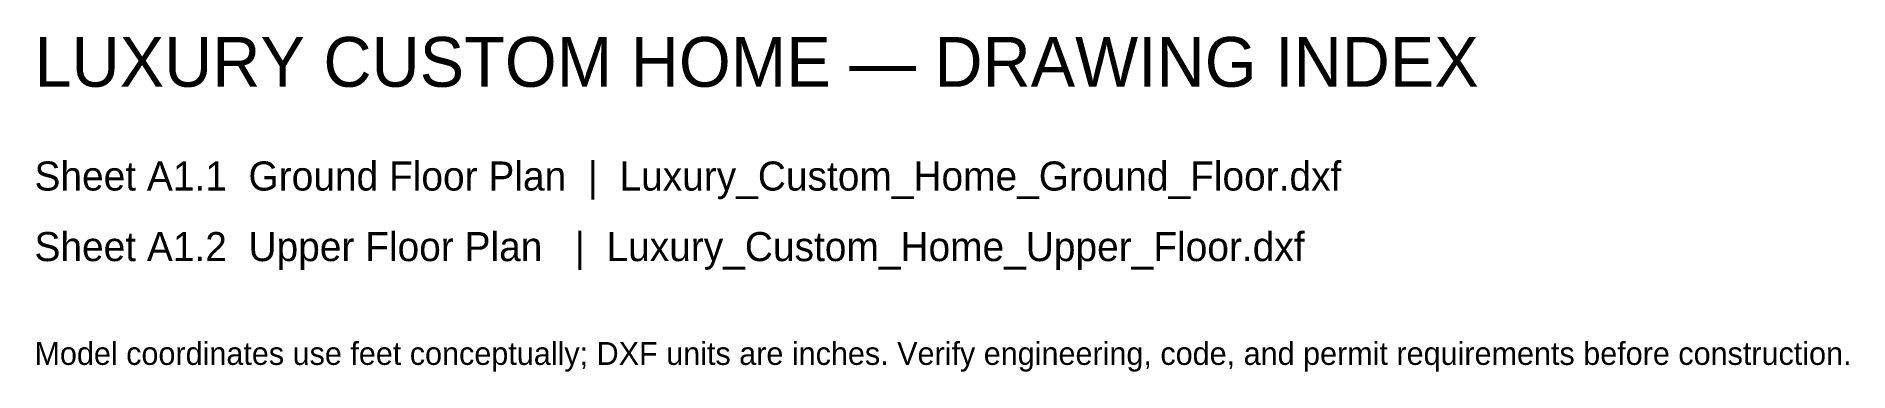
# Model space of a CAD drawing. Header units: inches. Extents: x 1 to 524, y 38 to 135.
import ezdxf

# ---------------------------------------------------------------- set-up
doc = ezdxf.new("R2010")
doc.units = ezdxf.units.IN
doc.layers.add('A-OVER', color=8, linetype='CONTINUOUS')
doc.layers.add('A-TEXT', color=7, linetype='CONTINUOUS')

msp = doc.modelspace()

# ---------------------------------------------------------------- texts
at = {"layer": 'A-OVER'}
msp.add_text('LUXURY CUSTOM HOME — DRAWING INDEX', height=14.4, dxfattribs=at).set_placement((0, 120))
at = {"layer": 'A-TEXT'}
for s, height, p in [('Sheet A1.1  Ground Floor Plan  |  Luxury_Custom_Home_Ground_Floor.dxf', 8.4, (0, 90)), ('Sheet A1.2  Upper Floor Plan   |  Luxury_Custom_Home_Upper_Floor.dxf', 8.4, (0, 69.6)), ('Model coordinates use feet conceptually; DXF units are inches. Verify engineering, code, and permit requirements before construction.', 6.6, (0, 39.6))]:
    msp.add_text(s, height=height, dxfattribs=at).set_placement(p)

doc.saveas('drawing.dxf')
